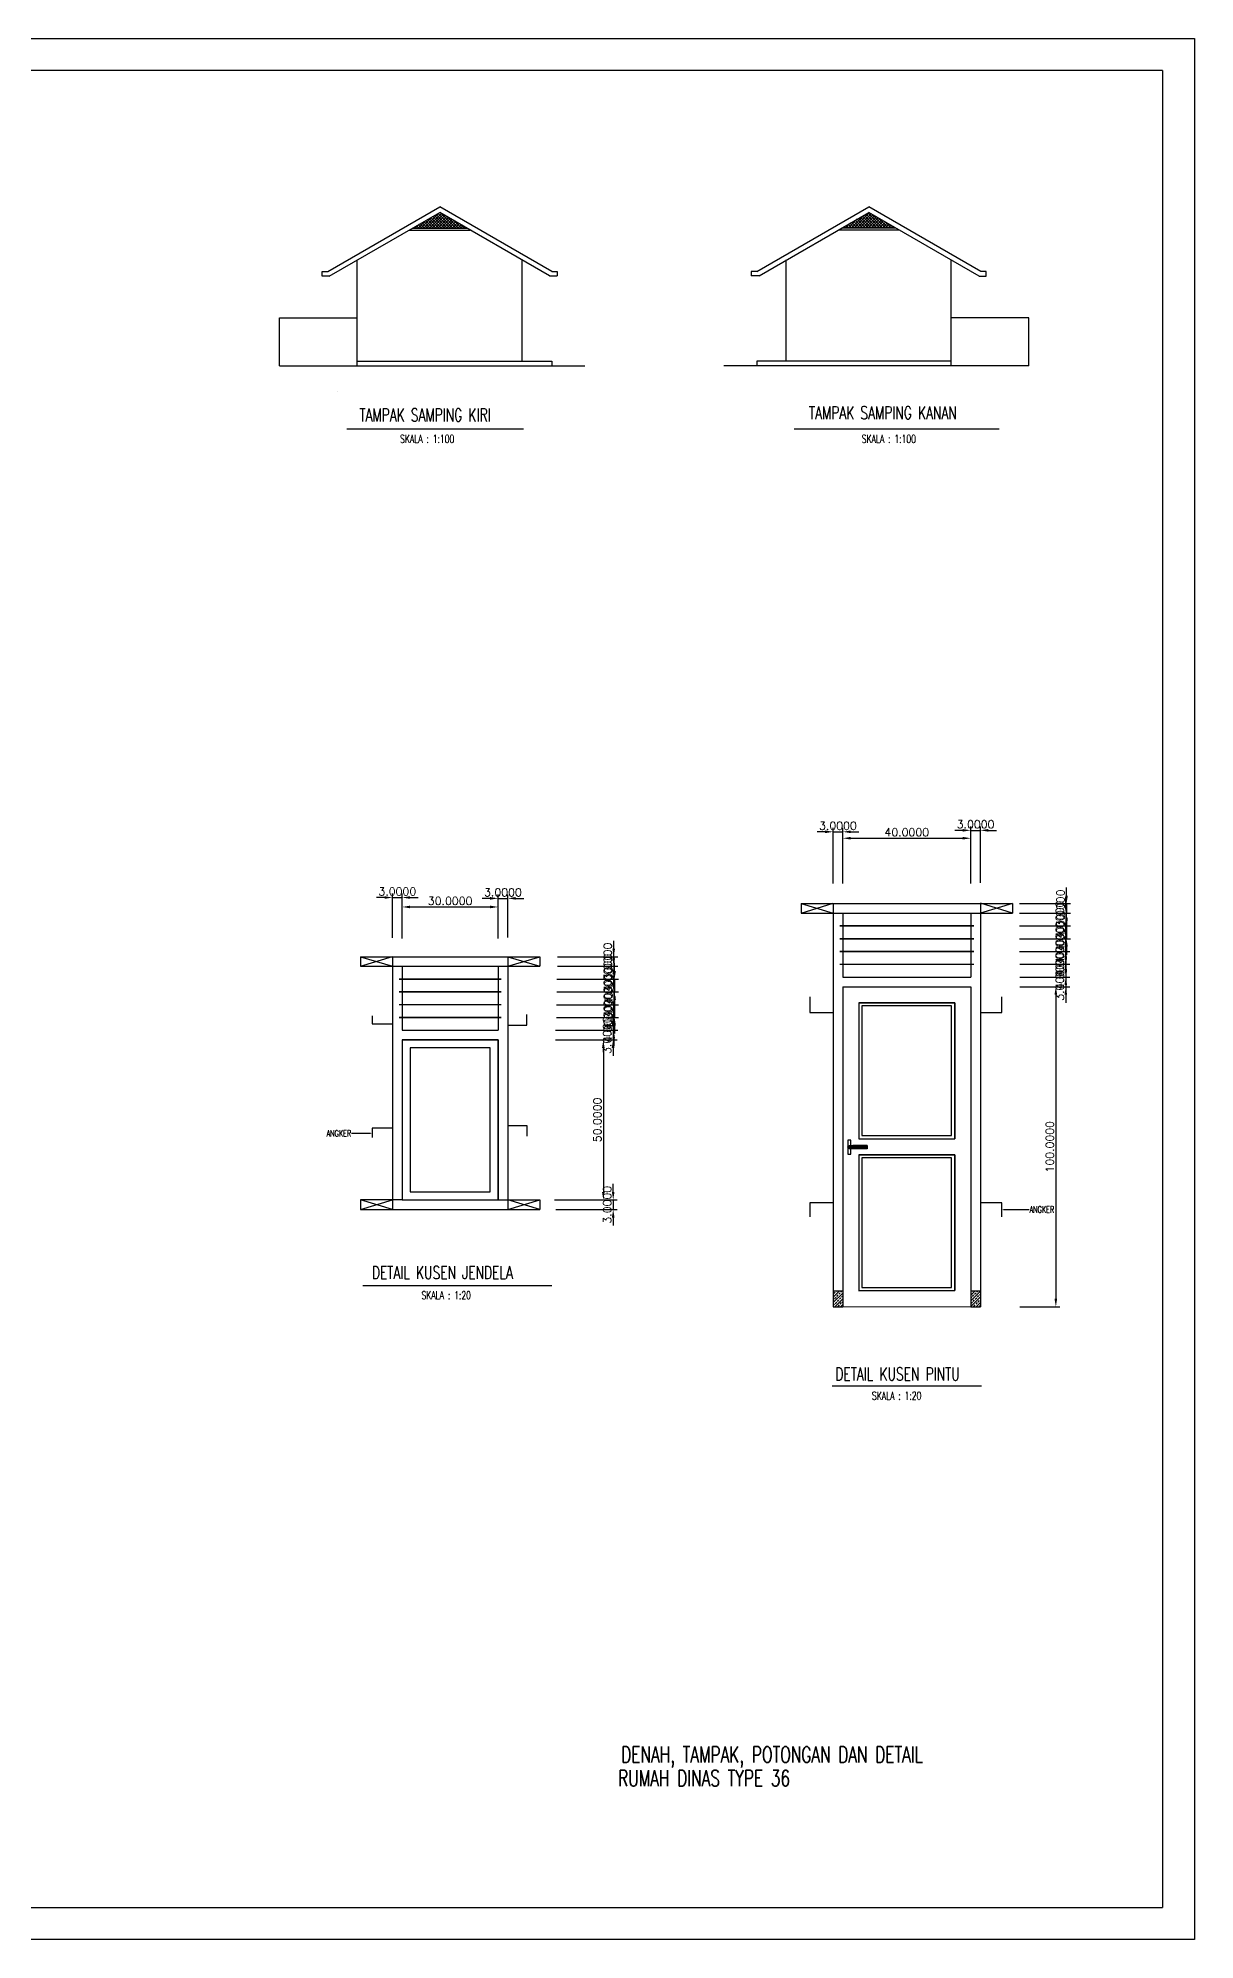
# Model space of a CAD drawing. Header units: metres. Extents: x -50 to 791, y -10 to 584.
# Drawn here: x 429 to 791, y -10 to 584 of the extents above; entities that cross this region are included whole.
import ezdxf
from ezdxf.enums import TextEntityAlignment as Align

# ---------------------------------------------------------------- set-up
doc = ezdxf.new("R2010")
doc.units = ezdxf.units.M
doc.layers.get('0').update_dxf_attribs({"linetype": 'CONTINUOUS'})
doc.layers.get('DEFPOINTS').update_dxf_attribs({"linetype": 'CONTINUOUS'})
for name, color, linetype in [('ARSIR', 30, 'CONTINUOUS'), ('ATAP', 14, 'CONTINUOUS'), ('DIM', 7, 'CONTINUOUS'), ('KOP', 7, 'CONTINUOUS'), ('PAS', 4, 'CONTINUOUS'), ('TEXT', 5, 'CONTINUOUS')]:
    doc.layers.add(name, color=color, linetype=linetype)
doc.styles.add('ROMAND', font='ROMAND.shx', dxfattribs={"width": 0.7})
doc.styles.get("Standard").update_dxf_attribs({"font": 'Simplex.shx'})
doc.dimstyles.get("Standard").update_dxf_attribs({"dimtxt": 0.18, "dimasz": 0.18, "dimexe": 0.18, "dimexo": 0.0625, "dimgap": 0.09, "dimtad": 0, "dimtih": 1, "dimtoh": 1, "dimdec": 4, "dimzin": 0, "dimdsep": 46, "dimtxsty": 'Standard', "dimcen": 0.09, "dimadec": 0, "dimazin": 0, "dimtfac": 1, "dimtdec": 4, "dimtofl": 0, "dimtmove": 0, "dimatfit": 3, "dimfxl": 1, "dimtolj": 1, "dimtzin": 0, "dimarcsym": 0})

# ---------------------------------------------------------------- blocks, each defined once
blk = doc.blocks.new('*X5')
at = {"color": 0}
for p, q in [((215.89, 340.34), (216.28, 340.73)), ((215.89, 340.69), (215.93, 340.73)), ((215.89, 339.99), (216.49, 340.59)), ((215.89, 340.52), (215.89, 340.52)), ((215.89, 340.16), (215.93, 340.21)), ((215.89, 339.81), (215.98, 339.9)), ((215.93, 340.56), (216.02, 340.65)), ((215.98, 340.25), (216.07, 340.34)), ((215.99, 339.73), (216.49, 340.23)), ((216.02, 339.94), (216.11, 340.03)), ((216.07, 340.69), (216.1, 340.73)), ((216.11, 340.38), (216.2, 340.47)), ((216.15, 340.07), (216.24, 340.16)), ((216.24, 340.52), (216.33, 340.6)), ((216.29, 340.21), (216.37, 340.3)), ((216.33, 339.9), (216.42, 339.99)), ((216.37, 340.65), (216.46, 340.73)), ((216.42, 340.34), (216.49, 340.41)), ((216.46, 340.03), (216.49, 340.05)), ((224.49, 340.45), (224.76, 340.73)), ((224.49, 340.1), (225.09, 340.7)), ((224.49, 340.63), (224.51, 340.65)), ((224.49, 339.75), (225.09, 340.35)), ((224.49, 340.28), (224.55, 340.34)), ((224.51, 339.94), (224.59, 340.03)), ((224.55, 340.69), (224.59, 340.73)), ((224.59, 340.38), (224.68, 340.47)), ((224.64, 340.07), (224.73, 340.16)), ((224.73, 340.52), (224.82, 340.6)), ((224.77, 340.21), (224.86, 340.3)), ((224.82, 339.73), (225.09, 339.99)), ((224.82, 339.9), (224.9, 339.99)), ((224.86, 340.65), (224.94, 340.73)), ((224.9, 340.34), (224.99, 340.43)), ((224.95, 340.03), (225.04, 340.12)), ((225.04, 340.47), (225.09, 340.52)), ((225.08, 340.16), (225.09, 340.17)), ((216.2, 339.76), (216.29, 339.85)), ((216.34, 339.73), (216.49, 339.88)), ((224.68, 339.76), (224.77, 339.85)), ((225, 339.73), (225.08, 339.81))]:
    blk.add_line(p, q, dxfattribs=at)
blk = doc.blocks.new('*D59')
at = {"color": 0, "linetype": 'ByBlock'}
for p, q in [((609.19, 299.6), (609.19, 302.1)), ((591.59, 297.1), (610.44, 297.1)), ((591.59, 294.1), (610.44, 294.1)), ((609.19, 297.1), (609.19, 294.1)), ((609.19, 291.6), (609.19, 289.1))]:
    blk.add_line(p, q, dxfattribs=at)
for points in [[(608.77, 299.6), (609.6, 299.6), (609.19, 297.1)], [(608.77, 291.6), (609.6, 291.6), (609.19, 294.1)]]:
    blk.add_solid(points, dxfattribs=at)
at = {"layer": 'DEFPOINTS', "color": 0, "linetype": 'ByBlock'}
for p in [(590.97, 297.1), (590.97, 294.1), (609.19, 294.1)]:
    blk.add_point(p, dxfattribs=at)
at = {"color": 0, "linetype": 'ByBlock', "insert": (607.31, 295.6), "char_height": 2.5, "attachment_point": 5, "rotation": 90}
blk.add_mtext('\\A1;3.0000', dxfattribs=at)
blk = doc.blocks.new('*D60')
at = {"color": 0, "linetype": 'ByBlock'}
for p, q in [((609.19, 296.6), (609.19, 299.1)), ((591.59, 294.1), (610.44, 294.1)), ((609.19, 294.1), (609.19, 290.1)), ((591.64, 290.1), (610.44, 290.1)), ((609.19, 287.6), (609.19, 285.1))]:
    blk.add_line(p, q, dxfattribs=at)
for points in [[(608.77, 296.6), (609.6, 296.6), (609.19, 294.1)], [(608.77, 287.6), (609.6, 287.6), (609.19, 290.1)]]:
    blk.add_solid(points, dxfattribs=at)
at = {"layer": 'DEFPOINTS', "color": 0, "linetype": 'ByBlock'}
for p in [(590.97, 294.1), (591.02, 290.1), (609.19, 290.1)]:
    blk.add_point(p, dxfattribs=at)
at = {"color": 0, "linetype": 'ByBlock', "insert": (607.31, 292.1), "char_height": 2.5, "attachment_point": 5, "rotation": 90}
blk.add_mtext('\\A1;4.0000', dxfattribs=at)
blk = doc.blocks.new('*D61')
at = {"color": 0, "linetype": 'ByBlock'}
for p, q in [((609.45, 292.6), (609.45, 295.1)), ((591.46, 290.1), (610.7, 290.1)), ((591.46, 286.1), (610.7, 286.1)), ((609.45, 290.1), (609.45, 286.1)), ((609.45, 283.6), (609.45, 281.1))]:
    blk.add_line(p, q, dxfattribs=at)
for points in [[(609.03, 292.6), (609.87, 292.6), (609.45, 290.1)], [(609.03, 283.6), (609.87, 283.6), (609.45, 286.1)]]:
    blk.add_solid(points, dxfattribs=at)
at = {"layer": 'DEFPOINTS', "color": 0, "linetype": 'ByBlock'}
for p in [(590.83, 290.1), (590.83, 286.1), (609.45, 286.1)]:
    blk.add_point(p, dxfattribs=at)
at = {"color": 0, "linetype": 'ByBlock', "insert": (607.58, 288.1), "char_height": 2.5, "attachment_point": 5, "rotation": 90}
blk.add_mtext('\\A1;4.0000', dxfattribs=at)
blk = doc.blocks.new('*D62')
at = {"color": 0, "linetype": 'ByBlock'}
for p, q in [((591.64, 286.1), (610.44, 286.1)), ((609.19, 288.6), (609.19, 291.1)), ((609.19, 286.1), (609.19, 282.1)), ((591.64, 282.1), (610.44, 282.1)), ((609.19, 279.6), (609.19, 277.1))]:
    blk.add_line(p, q, dxfattribs=at)
for points in [[(608.77, 288.6), (609.6, 288.6), (609.19, 286.1)], [(608.77, 279.6), (609.6, 279.6), (609.19, 282.1)]]:
    blk.add_solid(points, dxfattribs=at)
at = {"layer": 'DEFPOINTS', "color": 0, "linetype": 'ByBlock'}
for p in [(591.02, 286.1), (591.02, 282.1), (609.19, 282.1)]:
    blk.add_point(p, dxfattribs=at)
at = {"color": 0, "linetype": 'ByBlock', "insert": (607.31, 284.1), "char_height": 2.5, "attachment_point": 5, "rotation": 90}
blk.add_mtext('\\A1;4.0000', dxfattribs=at)
blk = doc.blocks.new('*D63')
at = {"color": 0, "linetype": 'ByBlock'}
for p, q in [((609.45, 284.6), (609.45, 287.1)), ((591.32, 282.1), (610.7, 282.1)), ((609.45, 282.1), (609.45, 278.1)), ((591.32, 278.1), (610.7, 278.1)), ((609.45, 275.6), (609.45, 273.1))]:
    blk.add_line(p, q, dxfattribs=at)
for points in [[(609.03, 284.6), (609.87, 284.6), (609.45, 282.1)], [(609.03, 275.6), (609.87, 275.6), (609.45, 278.1)]]:
    blk.add_solid(points, dxfattribs=at)
at = {"layer": 'DEFPOINTS', "color": 0, "linetype": 'ByBlock'}
for p in [(590.7, 282.1), (590.7, 278.1), (609.45, 278.1)]:
    blk.add_point(p, dxfattribs=at)
at = {"color": 0, "linetype": 'ByBlock', "insert": (607.58, 280.1), "char_height": 2.5, "attachment_point": 5, "rotation": 90}
blk.add_mtext('\\A1;4.0000', dxfattribs=at)
blk = doc.blocks.new('*D64')
at = {"color": 0, "linetype": 'ByBlock'}
for p, q in [((609.19, 280.6), (609.19, 283.1)), ((591.52, 278.1), (610.44, 278.1)), ((591.64, 274.1), (610.44, 274.1)), ((609.19, 278.1), (609.19, 274.1)), ((609.19, 271.6), (609.19, 269.1))]:
    blk.add_line(p, q, dxfattribs=at)
for points in [[(608.77, 280.6), (609.6, 280.6), (609.19, 278.1)], [(608.77, 271.6), (609.6, 271.6), (609.19, 274.1)]]:
    blk.add_solid(points, dxfattribs=at)
at = {"layer": 'DEFPOINTS', "color": 0, "linetype": 'ByBlock'}
for p in [(590.89, 278.1), (591.02, 274.1), (609.19, 274.1)]:
    blk.add_point(p, dxfattribs=at)
at = {"color": 0, "linetype": 'ByBlock', "insert": (607.31, 276.1), "char_height": 2.5, "attachment_point": 5, "rotation": 90}
blk.add_mtext('\\A1;4.0000', dxfattribs=at)
blk = doc.blocks.new('*D65')
at = {"color": 0, "linetype": 'ByBlock'}
for p, q in [((591.05, 274.1), (610.23, 274.1)), ((608.98, 276.6), (608.98, 279.1)), ((608.98, 274.1), (608.98, 271.1)), ((591.05, 271.1), (610.23, 271.1)), ((608.98, 268.6), (608.98, 266.1))]:
    blk.add_line(p, q, dxfattribs=at)
for points in [[(608.57, 276.6), (609.4, 276.6), (608.98, 274.1)], [(608.57, 268.6), (609.4, 268.6), (608.98, 271.1)]]:
    blk.add_solid(points, dxfattribs=at)
at = {"layer": 'DEFPOINTS', "color": 0, "linetype": 'ByBlock'}
for p in [(590.42, 274.1), (590.42, 271.1), (608.98, 271.1)]:
    blk.add_point(p, dxfattribs=at)
at = {"color": 0, "linetype": 'ByBlock', "insert": (607.11, 272.6), "char_height": 2.5, "attachment_point": 5, "rotation": 90}
blk.add_mtext('\\A1;3.0000', dxfattribs=at)
blk = doc.blocks.new('*D66')
at = {"color": 0, "linetype": 'ByBlock'}
for p, q in [((591.52, 271.1), (607.2, 271.1)), ((605.95, 268.6), (605.95, 223.6)), ((590.69, 221.1), (607.2, 221.1))]:
    blk.add_line(p, q, dxfattribs=at)
for points in [[(605.53, 268.6), (606.36, 268.6), (605.95, 271.1)], [(605.53, 223.6), (606.36, 223.6), (605.95, 221.1)]]:
    blk.add_solid(points, dxfattribs=at)
at = {"layer": 'DEFPOINTS', "color": 0, "linetype": 'ByBlock'}
for p in [(590.89, 271.1), (590.06, 221.1), (605.95, 221.1)]:
    blk.add_point(p, dxfattribs=at)
at = {"color": 0, "linetype": 'ByBlock', "insert": (604.07, 246.1), "char_height": 2.5, "attachment_point": 5, "rotation": 90}
blk.add_mtext('\\A1;50.0000', dxfattribs=at)
blk = doc.blocks.new('*D67')
at = {"color": 0, "linetype": 'ByBlock'}
for p, q in [((609.03, 223.6), (609.03, 226.1)), ((591.07, 221.1), (610.28, 221.1)), ((609.03, 221.1), (609.03, 218.1)), ((591.07, 218.1), (610.28, 218.1)), ((609.03, 215.6), (609.03, 213.1))]:
    blk.add_line(p, q, dxfattribs=at)
for points in [[(608.61, 223.6), (609.44, 223.6), (609.03, 221.1)], [(608.61, 215.6), (609.44, 215.6), (609.03, 218.1)]]:
    blk.add_solid(points, dxfattribs=at)
at = {"layer": 'DEFPOINTS', "color": 0, "linetype": 'ByBlock'}
for p in [(590.44, 221.1), (590.44, 218.1), (609.03, 218.1)]:
    blk.add_point(p, dxfattribs=at)
at = {"color": 0, "linetype": 'ByBlock', "insert": (607.15, 219.6), "char_height": 2.5, "attachment_point": 5, "rotation": 90}
blk.add_mtext('\\A1;3.0000', dxfattribs=at)
blk = doc.blocks.new('*D68')
at = {"color": 0, "linetype": 'ByBlock'}
for p, q in [((537.58, 315.58), (535.08, 315.58)), ((540.08, 302.98), (540.08, 316.83)), ((540.08, 315.58), (543.08, 315.58)), ((543.08, 302.75), (543.08, 316.83)), ((545.58, 315.58), (548.08, 315.58))]:
    blk.add_line(p, q, dxfattribs=at)
for points in [[(537.58, 316), (537.58, 315.16), (540.08, 315.58)], [(545.58, 316), (545.58, 315.16), (543.08, 315.58)]]:
    blk.add_solid(points, dxfattribs=at)
at = {"layer": 'DEFPOINTS', "color": 0, "linetype": 'ByBlock'}
for p in [(543.08, 315.58), (540.08, 302.35), (543.08, 302.12)]:
    blk.add_point(p, dxfattribs=at)
at = {"color": 0, "linetype": 'ByBlock', "insert": (541.58, 317.46), "char_height": 2.5, "attachment_point": 5}
blk.add_mtext('\\A1;3.0000', dxfattribs=at)
blk = doc.blocks.new('*D69')
at = {"color": 0, "linetype": 'ByBlock'}
for p, q in [((543.08, 303), (543.08, 313.88)), ((545.58, 312.63), (570.58, 312.63)), ((573.08, 302.86), (573.08, 313.88))]:
    blk.add_line(p, q, dxfattribs=at)
for points in [[(545.58, 313.05), (545.58, 312.22), (543.08, 312.63)], [(570.58, 313.05), (570.58, 312.22), (573.08, 312.63)]]:
    blk.add_solid(points, dxfattribs=at)
at = {"layer": 'DEFPOINTS', "color": 0, "linetype": 'ByBlock'}
for p in [(573.08, 312.63), (543.08, 302.37), (573.08, 302.24)]:
    blk.add_point(p, dxfattribs=at)
at = {"color": 0, "linetype": 'ByBlock', "insert": (558.08, 314.51), "char_height": 2.5, "attachment_point": 5}
blk.add_mtext('\\A1;30.0000', dxfattribs=at)
blk = doc.blocks.new('*D70')
at = {"color": 0, "linetype": 'ByBlock'}
for p, q in [((570.58, 315.32), (568.08, 315.32)), ((573.08, 302.75), (573.08, 316.57)), ((573.08, 315.32), (576.08, 315.32)), ((576.08, 303.07), (576.08, 316.57)), ((578.58, 315.32), (581.08, 315.32))]:
    blk.add_line(p, q, dxfattribs=at)
for points in [[(570.58, 315.74), (570.58, 314.9), (573.08, 315.32)], [(578.58, 315.74), (578.58, 314.9), (576.08, 315.32)]]:
    blk.add_solid(points, dxfattribs=at)
at = {"layer": 'DEFPOINTS', "color": 0, "linetype": 'ByBlock'}
for p in [(576.08, 315.32), (573.08, 302.12), (576.08, 302.45)]:
    blk.add_point(p, dxfattribs=at)
at = {"color": 0, "linetype": 'ByBlock', "insert": (574.58, 317.19), "char_height": 2.5, "attachment_point": 5}
blk.add_mtext('\\A1;3.0000', dxfattribs=at)
blk = doc.blocks.new('*D71')
at = {"color": 0, "linetype": 'ByBlock'}
for p, q in [((675.24, 336.11), (672.74, 336.11)), ((677.74, 319.99), (677.74, 337.36)), ((677.74, 336.11), (680.74, 336.11)), ((680.74, 319.99), (680.74, 337.36)), ((683.24, 336.11), (685.74, 336.11))]:
    blk.add_line(p, q, dxfattribs=at)
for points in [[(675.24, 336.53), (675.24, 335.7), (677.74, 336.11)], [(683.24, 336.53), (683.24, 335.7), (680.74, 336.11)]]:
    blk.add_solid(points, dxfattribs=at)
at = {"layer": 'DEFPOINTS', "color": 0, "linetype": 'ByBlock'}
for p in [(680.74, 336.11), (677.74, 319.37), (680.74, 319.37)]:
    blk.add_point(p, dxfattribs=at)
at = {"color": 0, "linetype": 'ByBlock', "insert": (679.24, 337.99), "char_height": 2.5, "attachment_point": 5}
blk.add_mtext('\\A1;3.0000', dxfattribs=at)
blk = doc.blocks.new('*D72')
at = {"color": 0, "linetype": 'ByBlock'}
for p, q in [((680.74, 320.27), (680.74, 335.35)), ((683.24, 334.1), (718.24, 334.1)), ((720.74, 320.15), (720.74, 335.35))]:
    blk.add_line(p, q, dxfattribs=at)
for points in [[(683.24, 334.52), (683.24, 333.69), (680.74, 334.1)], [(718.24, 334.52), (718.24, 333.69), (720.74, 334.1)]]:
    blk.add_solid(points, dxfattribs=at)
at = {"layer": 'DEFPOINTS', "color": 0, "linetype": 'ByBlock'}
for p in [(720.74, 334.1), (680.74, 319.64), (720.74, 319.53)]:
    blk.add_point(p, dxfattribs=at)
at = {"color": 0, "linetype": 'ByBlock', "insert": (700.74, 335.98), "char_height": 2.5, "attachment_point": 5}
blk.add_mtext('\\A1;40.0000', dxfattribs=at)
blk = doc.blocks.new('*D73')
at = {"color": 0, "linetype": 'ByBlock'}
for p, q in [((718.24, 336.57), (715.74, 336.57)), ((720.74, 319.99), (720.74, 337.82)), ((720.74, 336.57), (723.74, 336.57)), ((723.74, 320.22), (723.74, 337.82)), ((726.24, 336.57), (728.74, 336.57))]:
    blk.add_line(p, q, dxfattribs=at)
for points in [[(718.24, 336.99), (718.24, 336.16), (720.74, 336.57)], [(726.24, 336.99), (726.24, 336.16), (723.74, 336.57)]]:
    blk.add_solid(points, dxfattribs=at)
at = {"layer": 'DEFPOINTS', "color": 0, "linetype": 'ByBlock'}
for p in [(723.74, 336.57), (720.74, 319.37), (723.74, 319.59)]:
    blk.add_point(p, dxfattribs=at)
at = {"color": 0, "linetype": 'ByBlock', "insert": (722.24, 338.45), "char_height": 2.5, "attachment_point": 5}
blk.add_mtext('\\A1;3.0000', dxfattribs=at)
blk = doc.blocks.new('*D74')
at = {"color": 0, "linetype": 'ByBlock'}
for p, q in [((750.64, 316.21), (750.64, 318.71)), ((735.91, 313.71), (751.89, 313.71)), ((735.91, 310.71), (751.89, 310.71)), ((750.64, 313.71), (750.64, 310.71)), ((750.64, 308.21), (750.64, 305.71))]:
    blk.add_line(p, q, dxfattribs=at)
for points in [[(750.22, 316.21), (751.06, 316.21), (750.64, 313.71)], [(750.22, 308.21), (751.06, 308.21), (750.64, 310.71)]]:
    blk.add_solid(points, dxfattribs=at)
at = {"layer": 'DEFPOINTS', "color": 0, "linetype": 'ByBlock'}
for p in [(735.28, 313.71), (735.28, 310.71), (750.64, 310.71)]:
    blk.add_point(p, dxfattribs=at)
at = {"color": 0, "linetype": 'ByBlock', "insert": (748.77, 312.21), "char_height": 2.5, "attachment_point": 5, "rotation": 90}
blk.add_mtext('\\A1;3.0000', dxfattribs=at)
blk = doc.blocks.new('*D75')
at = {"color": 0, "linetype": 'ByBlock'}
for p, q in [((750.41, 313.21), (750.41, 315.71)), ((735.91, 310.71), (751.66, 310.71)), ((750.41, 310.71), (750.41, 306.71)), ((735.91, 306.71), (751.66, 306.71)), ((750.41, 304.21), (750.41, 301.71))]:
    blk.add_line(p, q, dxfattribs=at)
for points in [[(750, 313.21), (750.83, 313.21), (750.41, 310.71)], [(750, 304.21), (750.83, 304.21), (750.41, 306.71)]]:
    blk.add_solid(points, dxfattribs=at)
at = {"layer": 'DEFPOINTS', "color": 0, "linetype": 'ByBlock'}
for p in [(735.28, 310.71), (735.28, 306.71), (750.41, 306.71)]:
    blk.add_point(p, dxfattribs=at)
at = {"color": 0, "linetype": 'ByBlock', "insert": (748.54, 308.71), "char_height": 2.5, "attachment_point": 5, "rotation": 90}
blk.add_mtext('\\A1;4.0000', dxfattribs=at)
blk = doc.blocks.new('*D76')
at = {"color": 0, "linetype": 'ByBlock'}
for p, q in [((750.64, 309.21), (750.64, 311.71)), ((735.91, 306.71), (751.89, 306.71)), ((750.64, 306.71), (750.64, 302.71)), ((736, 302.71), (751.89, 302.71)), ((750.64, 300.21), (750.64, 297.71))]:
    blk.add_line(p, q, dxfattribs=at)
for points in [[(750.22, 309.21), (751.06, 309.21), (750.64, 306.71)], [(750.22, 300.21), (751.06, 300.21), (750.64, 302.71)]]:
    blk.add_solid(points, dxfattribs=at)
at = {"layer": 'DEFPOINTS', "color": 0, "linetype": 'ByBlock'}
for p in [(735.28, 306.71), (735.37, 302.71), (750.64, 302.71)]:
    blk.add_point(p, dxfattribs=at)
at = {"color": 0, "linetype": 'ByBlock', "insert": (748.77, 304.71), "char_height": 2.5, "attachment_point": 5, "rotation": 90}
blk.add_mtext('\\A1;4.0000', dxfattribs=at)
blk = doc.blocks.new('*D77')
at = {"color": 0, "linetype": 'ByBlock'}
for p, q in [((750.41, 305.21), (750.41, 307.71)), ((736, 302.71), (751.66, 302.71)), ((736, 298.71), (751.66, 298.71)), ((750.41, 302.71), (750.41, 298.71)), ((750.41, 296.21), (750.41, 293.71))]:
    blk.add_line(p, q, dxfattribs=at)
for points in [[(750, 305.21), (750.83, 305.21), (750.41, 302.71)], [(750, 296.21), (750.83, 296.21), (750.41, 298.71)]]:
    blk.add_solid(points, dxfattribs=at)
at = {"layer": 'DEFPOINTS', "color": 0, "linetype": 'ByBlock'}
for p in [(735.37, 302.71), (735.37, 298.71), (750.41, 298.71)]:
    blk.add_point(p, dxfattribs=at)
at = {"color": 0, "linetype": 'ByBlock', "insert": (748.54, 300.71), "char_height": 2.5, "attachment_point": 5, "rotation": 90}
blk.add_mtext('\\A1;4.0000', dxfattribs=at)
blk = doc.blocks.new('*D78')
at = {"color": 0, "linetype": 'ByBlock'}
for p, q in [((750.41, 301.21), (750.41, 303.71)), ((736.1, 298.71), (751.66, 298.71)), ((750.41, 298.71), (750.41, 294.71)), ((736.1, 294.71), (751.66, 294.71)), ((750.41, 292.21), (750.41, 289.71))]:
    blk.add_line(p, q, dxfattribs=at)
for points in [[(750, 301.21), (750.83, 301.21), (750.41, 298.71)], [(750, 292.21), (750.83, 292.21), (750.41, 294.71)]]:
    blk.add_solid(points, dxfattribs=at)
at = {"layer": 'DEFPOINTS', "color": 0, "linetype": 'ByBlock'}
for p in [(735.47, 298.71), (735.47, 294.71), (750.41, 294.71)]:
    blk.add_point(p, dxfattribs=at)
at = {"color": 0, "linetype": 'ByBlock', "insert": (748.54, 296.71), "char_height": 2.5, "attachment_point": 5, "rotation": 90}
blk.add_mtext('\\A1;4.0000', dxfattribs=at)
blk = doc.blocks.new('*D79')
at = {"color": 0, "linetype": 'ByBlock'}
for p, q in [((750.41, 297.21), (750.41, 299.71)), ((736.1, 294.71), (751.66, 294.71)), ((750.41, 294.71), (750.41, 290.71)), ((736.02, 290.71), (751.66, 290.71)), ((750.41, 288.21), (750.41, 285.71))]:
    blk.add_line(p, q, dxfattribs=at)
for points in [[(750, 297.21), (750.83, 297.21), (750.41, 294.71)], [(750, 288.21), (750.83, 288.21), (750.41, 290.71)]]:
    blk.add_solid(points, dxfattribs=at)
at = {"layer": 'DEFPOINTS', "color": 0, "linetype": 'ByBlock'}
for p in [(735.47, 294.71), (735.4, 290.71), (750.41, 290.71)]:
    blk.add_point(p, dxfattribs=at)
at = {"color": 0, "linetype": 'ByBlock', "insert": (748.54, 292.71), "char_height": 2.5, "attachment_point": 5, "rotation": 90}
blk.add_mtext('\\A1;4.0000', dxfattribs=at)
blk = doc.blocks.new('*D80')
at = {"color": 0, "linetype": 'ByBlock'}
for p, q in [((750.41, 293.21), (750.41, 295.71)), ((736.02, 290.71), (751.66, 290.71)), ((736.02, 287.71), (751.66, 287.71)), ((750.41, 290.71), (750.41, 287.71)), ((750.41, 285.21), (750.41, 282.71))]:
    blk.add_line(p, q, dxfattribs=at)
for points in [[(750, 293.21), (750.83, 293.21), (750.41, 290.71)], [(750, 285.21), (750.83, 285.21), (750.41, 287.71)]]:
    blk.add_solid(points, dxfattribs=at)
at = {"layer": 'DEFPOINTS', "color": 0, "linetype": 'ByBlock'}
for p in [(735.4, 290.71), (735.4, 287.71), (750.41, 287.71)]:
    blk.add_point(p, dxfattribs=at)
at = {"color": 0, "linetype": 'ByBlock', "insert": (748.54, 289.21), "char_height": 2.5, "attachment_point": 5, "rotation": 90}
blk.add_mtext('\\A1;3.0000', dxfattribs=at)
blk = doc.blocks.new('*D81')
at = {"color": 0, "linetype": 'ByBlock'}
for p, q in [((736.02, 287.71), (748.56, 287.71)), ((747.31, 285.21), (747.31, 190.21)), ((736.03, 187.71), (748.56, 187.71))]:
    blk.add_line(p, q, dxfattribs=at)
for points in [[(746.89, 285.21), (747.72, 285.21), (747.31, 287.71)], [(746.89, 190.21), (747.72, 190.21), (747.31, 187.71)]]:
    blk.add_solid(points, dxfattribs=at)
at = {"layer": 'DEFPOINTS', "color": 0, "linetype": 'ByBlock'}
for p in [(735.4, 287.71), (735.41, 187.71), (747.31, 187.71)]:
    blk.add_point(p, dxfattribs=at)
at = {"color": 0, "linetype": 'ByBlock', "insert": (745.43, 237.71), "char_height": 2.5, "attachment_point": 5, "rotation": 90}
blk.add_mtext('\\A1;100.0000', dxfattribs=at)
blk = doc.blocks.new('*X25')
at = {"color": 0}
for p, q in [((503.05, 493.97), (502.97, 494.05)), ((503.93, 493.97), (503.53, 494.38)), ((503.69, 493.97), (504.88, 495.16)), ((504.82, 493.97), (504.09, 494.7)), ((504.58, 493.97), (506.97, 496.37)), ((505.7, 493.97), (504.65, 495.02)), ((506.59, 493.97), (505.21, 495.35)), ((505.46, 493.97), (509.07, 497.57)), ((507.47, 493.97), (505.77, 495.67)), ((508.35, 493.97), (506.33, 495.99)), ((506.34, 493.97), (511.16, 498.78)), ((509.24, 493.97), (506.89, 496.32)), ((507.23, 493.97), (511.83, 498.57)), ((510.12, 493.97), (507.45, 496.64)), ((511.01, 493.97), (508.01, 496.97)), ((508.11, 493.97), (512.39, 498.25)), ((511.89, 493.97), (508.57, 497.29)), ((509, 493.97), (512.95, 497.93)), ((512.77, 493.97), (509.13, 497.61)), ((513.66, 493.97), (509.69, 497.94)), ((509.88, 493.97), (513.51, 497.6)), ((514.54, 493.97), (510.25, 498.26)), ((510.76, 493.97), (514.07, 497.28)), ((515.42, 493.97), (510.81, 498.58)), ((516.31, 493.97), (511.53, 498.75)), ((511.65, 493.97), (514.63, 496.96)), ((512.53, 493.97), (515.2, 496.63)), ((513.42, 493.97), (515.76, 496.31)), ((517.19, 493.97), (513.62, 497.54)), ((514.3, 493.97), (516.32, 495.99)), ((515.18, 493.97), (516.88, 495.66)), ((518.08, 493.97), (515.71, 496.34)), ((516.07, 493.97), (517.44, 495.34)), ((516.95, 493.97), (518, 495.02)), ((518.96, 493.97), (517.8, 495.13)), ((517.83, 493.97), (518.56, 494.69)), ((518.72, 493.97), (519.12, 494.37)), ((519.6, 493.97), (519.68, 494.05))]:
    blk.add_line(p, q, dxfattribs=at)
blk = doc.blocks.new('*X26')
at = {"color": 0}
for p, q in [((637.16, 493.97), (637.59, 494.4)), ((637.4, 493.97), (637.2, 494.17)), ((638.28, 493.97), (637.76, 494.5)), ((638.04, 493.97), (639.68, 495.61)), ((639.17, 493.97), (638.32, 494.82)), ((640.05, 493.97), (638.88, 495.15)), ((638.93, 493.97), (641.78, 496.82)), ((640.94, 493.97), (639.44, 495.47)), ((639.81, 493.97), (643.87, 498.03)), ((641.82, 493.97), (640, 495.79)), ((642.7, 493.97), (640.56, 496.12)), ((640.69, 493.97), (645.5, 498.78)), ((643.59, 493.97), (641.12, 496.44)), ((641.58, 493.97), (646.06, 498.45)), ((644.47, 493.97), (641.68, 496.76)), ((645.36, 493.97), (642.24, 497.09)), ((642.46, 493.97), (646.62, 498.13)), ((646.24, 493.97), (642.8, 497.41)), ((643.35, 493.97), (647.18, 497.81)), ((647.12, 493.97), (643.36, 497.73)), ((648.01, 493.97), (643.92, 498.06)), ((644.23, 493.97), (647.74, 497.48)), ((648.89, 493.97), (644.48, 498.38)), ((649.78, 493.97), (645.04, 498.7)), ((645.11, 493.97), (648.3, 497.16)), ((646, 493.97), (648.86, 496.84)), ((650.66, 493.97), (646.33, 498.3)), ((646.88, 493.97), (649.42, 496.51)), ((647.77, 493.97), (649.98, 496.19)), ((651.54, 493.97), (648.42, 497.09)), ((648.65, 493.97), (650.55, 495.87)), ((649.53, 493.97), (651.11, 495.54)), ((650.42, 493.97), (651.67, 495.22)), ((652.43, 493.97), (650.51, 495.88)), ((651.3, 493.97), (652.23, 494.89)), ((652.19, 493.97), (652.79, 494.57)), ((653.31, 493.97), (652.6, 494.68)), ((653.07, 493.97), (653.35, 494.25))]:
    blk.add_line(p, q, dxfattribs=at)

msp = doc.modelspace()

# ---------------------------------------------------------------- linework, layer by layer
at = {"color": 7}
for points in [[(790.67, 584.00049, 0.2, 0.2, 0), (-50.33, 584.00049, 0.2, 0.2, 0)], [(790.67, 584.00049, 0.2, 0.2, 0), (790.67, -9.99951, 0.2, 0.2, 0)], [(780.67, 574.00049, 0.4, 0.4, 0), (-0.33, 574.00049, 0.4, 0.4, 0)], [(780.67, 574.00049, 0.4, 0.4, 0), (780.67, 0.00049, 0.4, 0.4, 0)], [(780.67, 0.00049, 0.4, 0.4, 0), (-0.33, 0.00049, 0.4, 0.4, 0)], [(790.67, -9.99951, 0.2, 0.2, 0), (-50.33, -9.99951, 0.2, 0.2, 0)]]:
    msp.add_lwpolyline(points, format="xyseb", dxfattribs=at)
msp.add_lwpolyline([(523.04609, 473.75646), (523.04609, 473.75646)])
at = {"layer": 'ARSIR', "color": 40}
for p, q in [((533.20121, 241.88623), (527.28119, 241.88623)), ((730.99177, 218.11947), (738.9944, 218.11947))]:
    msp.add_line(p, q, dxfattribs=at)
for points in [[(533.20121, 241.96956), (533.20121, 241.8029), (533.70121, 241.88623)], [(730.99177, 218.03614), (730.99177, 218.20281), (730.49177, 218.11947)]]:
    msp.add_solid(points, dxfattribs=at)
at = {"layer": 'ATAP'}
for p, q in [((519.82623, 511.14976), (554.82623, 531.35702)), ((520.32537, 509.70589), (554.82623, 529.62497)), ((589.82623, 511.14976), (554.82623, 531.35702)), ((589.07623, 509.85072), (554.82623, 529.62497)), ((653.84562, 511.14976), (688.84562, 531.35702)), ((654.59562, 509.85072), (688.84562, 529.62497)), ((723.84562, 511.14976), (688.84562, 531.35702)), ((723.34649, 509.70589), (688.84562, 529.62497)), ((545.29372, 524.12137), (564.35874, 524.12137)), ((546.33295, 524.72137), (563.31951, 524.72137)), ((698.37814, 524.12137), (679.31311, 524.12137)), ((697.3389, 524.72137), (680.35234, 524.72137)), ((520.32537, 509.70589), (518.09508, 509.70589)), ((589.07623, 509.85072), (591.55739, 509.85072)), ((654.59562, 509.85072), (652.11447, 509.85072)), ((723.34649, 509.70589), (725.57678, 509.70589)), ((667.73566, 310.70637), (677.73566, 313.76637)), ((667.73566, 313.70637), (733.73566, 313.70637)), ((667.73566, 313.70637), (667.73566, 310.70637)), ((667.73566, 313.70637), (677.73566, 310.70637)), ((667.73566, 310.70637), (733.73566, 310.70637)), ((677.73566, 313.70637), (677.73566, 187.70637)), ((680.73566, 310.70637), (680.73566, 290.70637)), ((720.73566, 310.70637), (720.73566, 290.70637)), ((733.73566, 310.70637), (723.73566, 313.76637)), ((723.73566, 313.70637), (723.73566, 187.70637)), ((733.73566, 313.70637), (723.73566, 310.70637)), ((733.73566, 313.70637), (733.73566, 310.70637)), ((530.08271, 294.0983), (540.08271, 297.1583)), ((530.08271, 297.0983), (586.08271, 297.0983)), ((530.08271, 297.0983), (530.08271, 294.0983)), ((530.08271, 297.0983), (540.08271, 294.0983)), ((530.08271, 294.0983), (586.08271, 294.0983)), ((540.08271, 297.0983), (540.08271, 218.0983)), ((543.08271, 294.0983), (543.08271, 274.0983)), ((573.08271, 294.0983), (573.08271, 274.0983)), ((576.08271, 297.0983), (576.08271, 218.0983)), ((576.08271, 294.0983), (586.08271, 297.0983)), ((576.08271, 297.0983), (586.08271, 294.0983)), ((586.08271, 297.0983), (586.08271, 294.0983)), ((680.73566, 290.70637), (720.73566, 290.70637)), ((680.73566, 287.70637), (680.73566, 187.70637)), ((680.73566, 287.70637), (720.73566, 287.70637)), ((720.73566, 287.70637), (720.73566, 187.70637)), ((685.73566, 282.70637), (685.73566, 240.20637)), ((685.73566, 282.70637), (715.73566, 282.70637)), ((715.73566, 282.70637), (715.73566, 240.20637)), ((543.08271, 274.0983), (573.08271, 274.0983)), ((543.08271, 271.0983), (573.08271, 271.0983)), ((543.08271, 271.0983), (543.08271, 221.0983)), ((573.08271, 271.0983), (573.08271, 221.0983)), ((685.73566, 240.20637), (715.73566, 240.20637)), ((685.73566, 235.20637), (715.73566, 235.20637)), ((685.73566, 235.20637), (685.73566, 192.71682)), ((715.73566, 235.20637), (715.73566, 192.77946)), ((530.08271, 221.0983), (530.08271, 218.0983)), ((543.08271, 221.0983), (530.08271, 221.0983)), ((540.08271, 218.0983), (530.08271, 221.0983)), ((530.08271, 218.0983), (540.08271, 221.0983)), ((543.08271, 221.0983), (573.08271, 221.0983)), ((573.08271, 221.0983), (586.08271, 221.0983)), ((576.08271, 218.0983), (586.08271, 221.0983)), ((586.08271, 218.0983), (576.08271, 221.0983)), ((586.08271, 221.0983), (586.08271, 218.0983)), ((530.08271, 218.0983), (586.08271, 218.0983)), ((530.08271, 218.0983), (540.08271, 218.0983)), ((677.73566, 192.70637), (680.73566, 192.70637)), ((685.73566, 192.71682), (715.73566, 192.77946)), ((720.73566, 192.70637), (723.73566, 192.70637)), ((677.73566, 187.70637), (680.73566, 187.70637)), ((680.73566, 187.70637), (720.73566, 187.78989)), ((720.73566, 187.70637), (723.73566, 187.70637))]:
    msp.add_line(p, q, dxfattribs=at)
at = {"layer": 'ATAP', "color": 3}
for p, q in [((670.42067, 284.5878), (670.42067, 279.63632)), ((670.42067, 279.63632), (677.73566, 279.63632)), ((723.73566, 279.63632), (730.47865, 279.63632)), ((730.47865, 279.63632), (730.47865, 284.5878)), ((533.74057, 278.60476), (533.74057, 276.12902)), ((533.74057, 276.12902), (540.08271, 276.12902)), ((576.08271, 275.7164), (582.08999, 275.7164)), ((582.08999, 275.7164), (582.08999, 279.01738)), ((576.08271, 244.35705), (582.08999, 244.35705)), ((582.08999, 244.35705), (582.08999, 241.05607)), ((540.08271, 243.53181), (533.74057, 243.53181)), ((533.74057, 243.53181), (533.74057, 240.64345)), ((670.42067, 220.21861), (670.42067, 215.8173)), ((677.73566, 220.21861), (670.42067, 220.21861)), ((730.47865, 220.21861), (723.73566, 220.21861)), ((730.47865, 215.8173), (730.47865, 220.21861))]:
    msp.add_line(p, q, dxfattribs=at)
at = {"layer": 'ATAP'}
for points in [[(518.09508, 509.70589), (518.09508, 511.14976), (519.82623, 511.14976)], [(589.82623, 511.14976), (589.82623, 511.16525), (591.55739, 511.16525)], [(591.55739, 511.16525), (591.55739, 509.85072)], [(652.11447, 511.16525), (652.11447, 509.85072)], [(653.84562, 511.14976), (653.84562, 511.16525), (652.11447, 511.16525)], [(725.57678, 509.70589), (725.57678, 511.14976), (723.84562, 511.14976)]]:
    msp.add_lwpolyline(points, dxfattribs=at)
at = {"layer": 'ATAP', "const_width": 0.5}
for points in [[(679.73566, 306.70637), (721.73566, 306.70637)], [(679.73566, 302.70637), (721.73566, 302.70637)], [(679.73566, 298.70637), (721.73566, 298.70637)], [(679.73566, 294.70637), (721.73566, 294.70637)], [(542.08271, 290.0983), (574.08271, 290.0983)], [(542.08271, 286.0983), (574.08271, 286.0983)], [(542.08271, 282.0983), (574.08271, 282.0983)], [(542.08271, 278.0983), (574.08271, 278.0983)]]:
    msp.add_lwpolyline(points, dxfattribs=at)
at = {"layer": 'ATAP'}
for points in [[(685.73566, 282.70637), (685.73566, 240.20637), (715.73566, 240.20637), (715.73566, 282.70637)], [(686.73566, 281.70637), (686.73566, 241.20637), (714.73566, 241.20637), (714.73566, 281.70637)], [(543.08271, 271.0983), (543.08271, 221.0983), (573.08271, 221.0983), (573.08271, 271.0983)], [(545.58271, 268.5983), (545.58271, 223.5983), (570.58271, 223.5983), (570.58271, 268.5983)], [(682.3104, 239.80344), (682.3104, 235.35322), (683.28667, 235.35322), (683.28667, 239.80344)], [(685.73566, 235.20637), (685.73566, 192.77946), (715.73566, 192.77946), (715.73566, 235.20637)], [(686.73566, 234.20637), (686.73566, 193.77946), (714.73566, 193.77946), (714.73566, 234.20637)]]:
    msp.add_lwpolyline(points, close=True, dxfattribs=at)
msp.add_circle((682.84807, 237.58883, -0.66132), 0.48814, dxfattribs=at)
at = {"layer": 'ATAP', "extrusion": (-1, 0, 0)}
for centre in [(-237.58883, -0.11292, -683.84485), (-237.58883, -0.11292, -688.32298)]:
    msp.add_circle(centre, 0.48814, dxfattribs=at)
at = {"layer": 'KOP', "color": 18}
for p, q in [((-50.33, 584.00049), (790.67, 584.00049)), ((790.67, 584.00049), (790.67, -9.99951)), ((790.67, -9.99951), (-50.33, -9.99951))]:
    msp.add_line(p, q, dxfattribs=at)
at = {"layer": 'KOP', "color": 7}
for points in [[(-0.33, 574.00049, 0.3, 0.3, 0), (780.67, 574.00049, 0.3, 0.3, 0)], [(780.67, 574.00049, 0.3, 0.3, 0), (780.67, 0.00049, 0.3, 0.3, 0)], [(780.67, 0.00049, 0.3, 0.3, 0), (-0.33, 0.00049, 0.3, 0.3, 0)]]:
    msp.add_lwpolyline(points, format="xyseb", dxfattribs=at)
at = {"layer": 'PAS'}
for p, q in [((529.07623, 481.68403), (529.07623, 514.7582)), ((580.57623, 483.18403), (580.57623, 514.7582)), ((663.09562, 483.18403), (663.09562, 514.7582)), ((714.59562, 481.68403), (714.59562, 514.7582)), ((504.82623, 496.68403), (529.07623, 496.68403)), ((504.82623, 481.68403), (504.82623, 496.68403)), ((738.84562, 496.68403), (714.59562, 496.68403)), ((738.84562, 481.68403), (738.84562, 496.68403)), ((504.82623, 481.68403), (600.13493, 481.68403)), ((529.07623, 483.18403), (580.57623, 483.18403)), ((580.57623, 483.18403), (589.82623, 483.18403)), ((589.82623, 483.18403), (589.82623, 481.68403)), ((738.84562, 481.68403), (643.53693, 481.68403)), ((653.84562, 483.18403), (653.84562, 481.68403)), ((663.09562, 483.18403), (653.84562, 483.18403)), ((714.59562, 483.18403), (663.09562, 483.18403))]:
    msp.add_line(p, q, dxfattribs=at)
at = {"layer": 'TEXT'}
for p, q in [((525.835, 461.9638), (580.96101, 461.9638)), ((665.53468, 461.9638), (729.61277, 461.9638)), ((530.78536, 194.38926), (589.87882, 194.38926)), ((677.42947, 163.01846), (724.06356, 163.01846))]:
    msp.add_line(p, q, dxfattribs=at)

# ---------------------------------------------------------------- block references
for name in ['*X25', '*X26']:
    msp.add_blockref(name, (43.51109, 30.75128))
at = {"layer": 'ARSIR', "xscale": 5, "yscale": 5, "zscale": 5}
msp.add_blockref('*X5', (-401.70341, -1510.94121), dxfattribs=at)

# ---------------------------------------------------------------- texts
at = {"layer": 'ARSIR', "color": 5, "style": 'ROMAND', "width": 0.7}
msp.add_text('ANGKER', height=2, dxfattribs=at).set_placement((527.19119, 241.88623), align=Align.MIDDLE_RIGHT)
msp.add_text('ANGKER', height=2, dxfattribs=at).set_placement((739.0844, 218.11947), align=Align.MIDDLE_LEFT)
at = {"layer": 'TEXT', "style": 'ROMAND', "width": 0.7}
for s, height, p in [('TAMPAK SAMPING KIRI', 4, (529.71448, 464.34859)), ('TAMPAK SAMPING KANAN', 4, (670.17117, 465.02078)), ('SKALA : 1:100', 2.5, (542.43586, 457.62666)), ('SKALA : 1:100', 2.5, (686.66185, 457.62666)), ('DETAIL KUSEN JENDELA', 4, (533.62034, 196.41266)), ('SKALA : 1:20', 2.5, (549.13569, 190.05213)), ('DETAIL KUSEN PINTU', 4, (678.40106, 164.72382)), ('SKALA : 1:20', 2.5, (689.85849, 158.68132)), ('DENAH, TAMPAK, POTONGAN DAN DETAIL', 5, (611.5563, 45.2991)), ('RUMAH DINAS TYPE 36', 5, (610.5727, 37.92667))]:
    msp.add_text(s, height=height, dxfattribs=at).set_placement(p)

# ---------------------------------------------------------------- dimensions: what is measured, and where the dimension line sits
at = {"layer": 'DIM'}
for base, p1, p2, picture, middle in [((680.73566, 336.11409), (677.73566, 319.36962), (680.73566, 319.36962), '*D71', (679.23566, 336.11409)), ((723.73566, 336.57256), (720.73566, 319.36962), (723.73566, 319.59213), '*D73', (722.23566, 336.57256)), ((543.08271, 315.58118), (540.08271, 302.35351), (543.08271, 302.12427), '*D68', (541.58271, 315.58118)), ((576.08271, 315.3192), (573.08271, 302.12427), (576.08271, 302.4452), '*D70', (574.58271, 315.3192))]:
    dim = msp.add_linear_dim(base=base, p1=p1, p2=p2, dimstyle='Standard', override={"dimtxt": 2.5, "dimasz": 2.5, "dimexe": 1.25, "dimexo": 0.625, "dimgap": 0.625, "dimtad": 1, "dimtih": 0, "dimtoh": 0, "dimlunit": 6, "dimcen": 2.5, "dimtofl": 1}, dxfattribs=at)
    dim.commit()
    dim.dimension.update_dxf_attribs({"geometry": picture, "text_midpoint": middle, "dimtype": 160})
for base, p1, p2, picture, middle in [((720.73566, 334.10277), (680.73566, 319.64197), (720.73566, 319.52521), '*D72', (700.73566, 335.97777)), ((573.08271, 312.63333), (543.08271, 302.37412), (573.08271, 302.23786), '*D69', (558.08271, 314.50833))]:
    dim = msp.add_linear_dim(base=base, p1=p1, p2=p2, dimstyle='Standard', override={"dimtxt": 2.5, "dimasz": 2.5, "dimexe": 1.25, "dimexo": 0.625, "dimgap": 0.625, "dimtad": 1, "dimtih": 0, "dimtoh": 0, "dimlunit": 6, "dimcen": 2.5, "dimtofl": 1}, dxfattribs=at)
    dim.commit()
    dim.dimension.update_dxf_attribs({"geometry": picture, "text_midpoint": middle})
for base, p1, p2, picture, middle in [((750.64146, 310.70637), (735.28347, 313.70637), (735.28347, 310.70637), '*D74', (750.64146, 312.20637)), ((750.41188, 306.70637), (735.28347, 310.70637), (735.28347, 306.70637), '*D75', (750.41188, 308.70637)), ((750.64146, 302.70637), (735.28347, 306.70637), (735.37124, 302.70637), '*D76', (750.64146, 304.70637)), ((750.41188, 298.70637), (735.37124, 302.70637), (735.37124, 298.70637), '*D77', (750.41188, 300.70637)), ((750.41188, 294.70637), (735.47282, 298.70637), (735.47282, 294.70637), '*D78', (750.41188, 296.70637)), ((609.18775, 294.0983), (590.96798, 297.0983), (590.96798, 294.0983), '*D59', (609.18775, 295.5983)), ((609.18775, 290.0983), (590.96798, 294.0983), (591.0168, 290.0983), '*D60', (609.18775, 292.0983)), ((750.41188, 290.70637), (735.47282, 294.70637), (735.39758, 290.70637), '*D79', (750.41188, 292.70637)), ((609.45012, 286.0983), (590.83151, 290.0983), (590.83151, 286.0983), '*D61', (609.45012, 288.0983)), ((750.41188, 287.70637), (735.39758, 290.70637), (735.39758, 287.70637), '*D80', (750.41188, 289.20637)), ((609.45012, 278.0983), (590.69505, 282.0983), (590.69505, 278.0983), '*D63', (609.45012, 280.0983)), ((609.18775, 282.0983), (591.0168, 286.0983), (591.0168, 282.0983), '*D62', (609.18775, 284.0983)), ((609.18775, 274.0983), (590.89092, 278.0983), (591.0168, 274.0983), '*D64', (609.18775, 276.0983)), ((608.98491, 271.0983), (590.42212, 274.0983), (590.42212, 271.0983), '*D65', (608.98491, 272.5983)), ((609.02676, 218.0983), (590.44094, 221.0983), (590.44094, 218.0983), '*D67', (609.02676, 219.5983))]:
    dim = msp.add_linear_dim(base=base, p1=p1, p2=p2, angle=90, dimstyle='Standard', override={"dimtxt": 2.5, "dimasz": 2.5, "dimexe": 1.25, "dimexo": 0.625, "dimgap": 0.625, "dimtad": 1, "dimtih": 0, "dimtoh": 0, "dimlunit": 6, "dimcen": 2.5, "dimtofl": 1}, dxfattribs=at)
    dim.commit()
    dim.dimension.update_dxf_attribs({"geometry": picture, "text_midpoint": middle, "dimtype": 160})
for base, p1, p2, picture, middle in [((747.30742, 187.70637), (735.39758, 287.70637), (735.406, 187.70637), '*D81', (745.43242, 237.70637)), ((605.94765, 221.0983), (590.89092, 271.0983), (590.06214, 221.0983), '*D66', (604.07265, 246.0983))]:
    dim = msp.add_linear_dim(base=base, p1=p1, p2=p2, angle=90, dimstyle='Standard', override={"dimtxt": 2.5, "dimasz": 2.5, "dimexe": 1.25, "dimexo": 0.625, "dimgap": 0.625, "dimtad": 1, "dimtih": 0, "dimtoh": 0, "dimlunit": 6, "dimcen": 2.5, "dimtofl": 1}, dxfattribs=at)
    dim.commit()
    dim.dimension.update_dxf_attribs({"geometry": picture, "text_midpoint": middle})

# ---------------------------------------------------------------- meshes
at = {"layer": 'ARSIR'}
mesh = msp.add_polymesh((11, 10), dxfattribs=dict(at, n_close=True))
for k, corner in enumerate([(682.35993, 237.58883, -0.66132), (682.45316, 237.30191, -0.66132), (682.69723, 237.12458, -0.66132), (682.99891, 237.12458, -0.66132), (683.24298, 237.30191, -0.66132), (683.33621, 237.58883, -0.66132), (683.24298, 237.87575, -0.66132), (682.99891, 238.05307, -0.66132), (682.69723, 238.05307, -0.66132), (682.45316, 237.87575, -0.66132), (682.37875, 237.58883, -0.42228), (682.47082, 237.30191, -0.43686), (682.71189, 237.12458, -0.47504), (683.00986, 237.12458, -0.52224), (683.25092, 237.30191, -0.56042), (683.343, 237.58883, -0.575), (683.25092, 237.87575, -0.56042), (683.00986, 238.05307, -0.52224), (682.71189, 238.05307, -0.47504), (682.47082, 237.87575, -0.43686), (682.43472, 237.58883, -0.18912), (682.52339, 237.30191, -0.21793), (682.75551, 237.12458, -0.29335), (683.04243, 237.12458, -0.38658), (683.27455, 237.30191, -0.462), (683.36322, 237.58883, -0.49081), (683.27455, 237.87575, -0.462), (683.04243, 238.05307, -0.38658), (682.75551, 238.05307, -0.29335), (682.52339, 237.87575, -0.21793), (682.52648, 237.58883, 0.03241), (682.60955, 237.30191, -0.00991), (682.82702, 237.12458, -0.12072), (683.09582, 237.12458, -0.25768), (683.31329, 237.30191, -0.36848), (683.39635, 237.58883, -0.41081), (683.31329, 237.87575, -0.36848), (683.09582, 238.05307, -0.25768), (682.82702, 238.05307, -0.12072), (682.60955, 237.87575, -0.00991), (682.65177, 237.58883, 0.23686), (682.72719, 237.30191, 0.18206), (682.92465, 237.12458, 0.0386), (683.16872, 237.12458, -0.13872), (683.36617, 237.30191, -0.28218), (683.44159, 237.58883, -0.33698), (683.36617, 237.87575, -0.28218), (683.16872, 238.05307, -0.13872), (682.92465, 238.05307, 0.0386), (682.72719, 237.87575, 0.18206), (682.8075, 237.58883, 0.41919), (682.87342, 237.30191, 0.35327), (683.046, 237.12458, 0.18069), (683.25932, 237.12458, -0.03263), (683.43191, 237.30191, -0.20522), (683.49783, 237.58883, -0.27114), (683.43191, 237.87575, -0.20522), (683.25932, 238.05307, -0.03263), (683.046, 238.05307, 0.18069), (682.87342, 237.87575, 0.35327), (682.98983, 237.58883, 0.57492), (683.04463, 237.30191, 0.4995), (683.18809, 237.12458, 0.30204), (683.36541, 237.12458, 0.05797), (683.50887, 237.30191, -0.13948), (683.56367, 237.58883, -0.2149), (683.50887, 237.87575, -0.13948), (683.36541, 238.05307, 0.05797), (683.18809, 238.05307, 0.30204), (683.04463, 237.87575, 0.4995), (683.19428, 237.58883, 0.70021), (683.2366, 237.30191, 0.61714), (683.34741, 237.12458, 0.39967), (683.48437, 237.12458, 0.13087), (683.59517, 237.30191, -0.0866), (683.6375, 237.58883, -0.16966), (683.59517, 237.87575, -0.0866), (683.48437, 238.05307, 0.13087), (683.34741, 238.05307, 0.39967), (683.2366, 237.87575, 0.61714), (683.41581, 237.58883, 0.79197), (683.44462, 237.30191, 0.7033), (683.52004, 237.12458, 0.47118), (683.61327, 237.12458, 0.18426), (683.68869, 237.30191, -0.04786), (683.7175, 237.58883, -0.13653), (683.68869, 237.87575, -0.04786), (683.61327, 238.05307, 0.18426), (683.52004, 238.05307, 0.47118), (683.44462, 237.87575, 0.7033), (683.64897, 237.58883, 0.84794), (683.66355, 237.30191, 0.75587), (683.70173, 237.12458, 0.5148), (683.74893, 237.12458, 0.21683), (683.78711, 237.30191, -0.02423), (683.80169, 237.58883, -0.11631), (683.78711, 237.87575, -0.02423), (683.74893, 238.05307, 0.21683), (683.70173, 238.05307, 0.5148), (683.66355, 237.87575, 0.75587), (683.88801, 237.58883, 0.86676), (683.88801, 237.30191, 0.77353), (683.88801, 237.12458, 0.52946), (683.88801, 237.12458, 0.22778), (683.88801, 237.30191, -0.01629), (683.88801, 237.58883, -0.10952), (683.88801, 237.87575, -0.01629), (683.88801, 238.05307, 0.22778), (683.88801, 238.05307, 0.52946), (683.88801, 237.87575, 0.77353)]):
    mesh.set_mesh_vertex(divmod(k, 10), corner)
mesh = msp.add_polymesh((2, 10), dxfattribs=dict(at, n_close=True))
for k, corner in enumerate([(683.84485, 237.10069, -0.11292), (683.84485, 237.19392, 0.174), (683.84485, 237.43799, 0.35133), (683.84485, 237.73967, 0.35133), (683.84485, 237.98374, 0.174), (683.84485, 238.07697, -0.11292), (683.84485, 237.98374, -0.39984), (683.84485, 237.73967, -0.57716), (683.84485, 237.43799, -0.57716), (683.84485, 237.19392, -0.39984), (688.32298, 237.10069, -0.11292), (688.32298, 237.19392, 0.174), (688.32298, 237.43799, 0.35133), (688.32298, 237.73967, 0.35133), (688.32298, 237.98374, 0.174), (688.32298, 238.07697, -0.11292), (688.32298, 237.98374, -0.39984), (688.32298, 237.73967, -0.57716), (688.32298, 237.43799, -0.57716), (688.32298, 237.19392, -0.39984)]):
    mesh.set_mesh_vertex(divmod(k, 10), corner)

doc.saveas('drawing.dxf')
